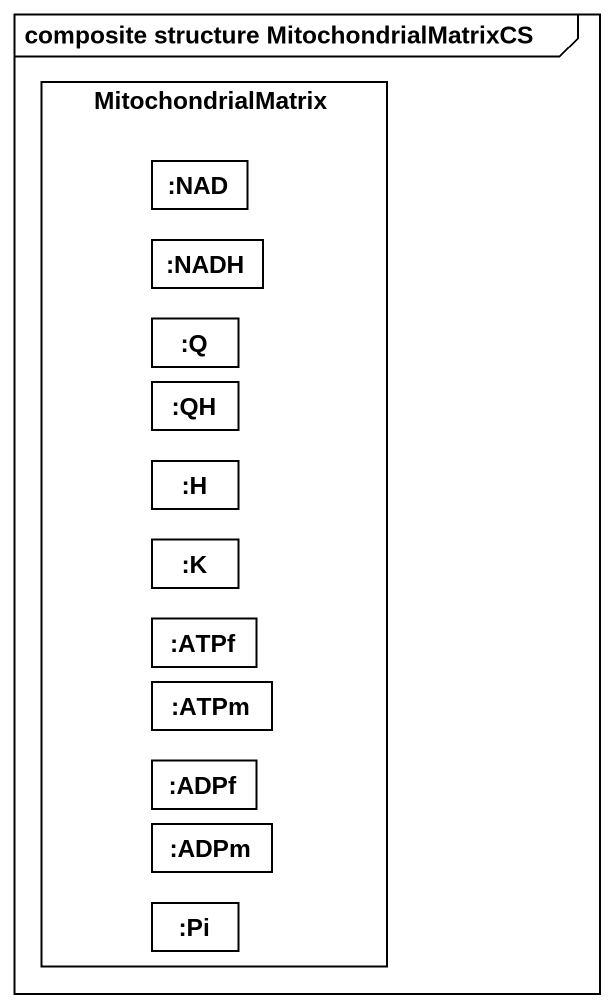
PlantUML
@startuml
mainframe composite structure MitochondrialMatrixCS
rectangle MitochondrialMatrix {
  rectangle ":NAD" as NAD
  rectangle ":NADH" as NADH
  rectangle ":Q" as Q
  rectangle ":QH" as QH
  rectangle ":H" as H
  rectangle ":K" as K
  rectangle ":ATPf" as ATPf
  rectangle ":ADPf" as ADPf
  rectangle ":ATPm" as ATPm
  rectangle ":ADPm" as ADPm
  rectangle ":Pi" as Pi
}
@enduml
